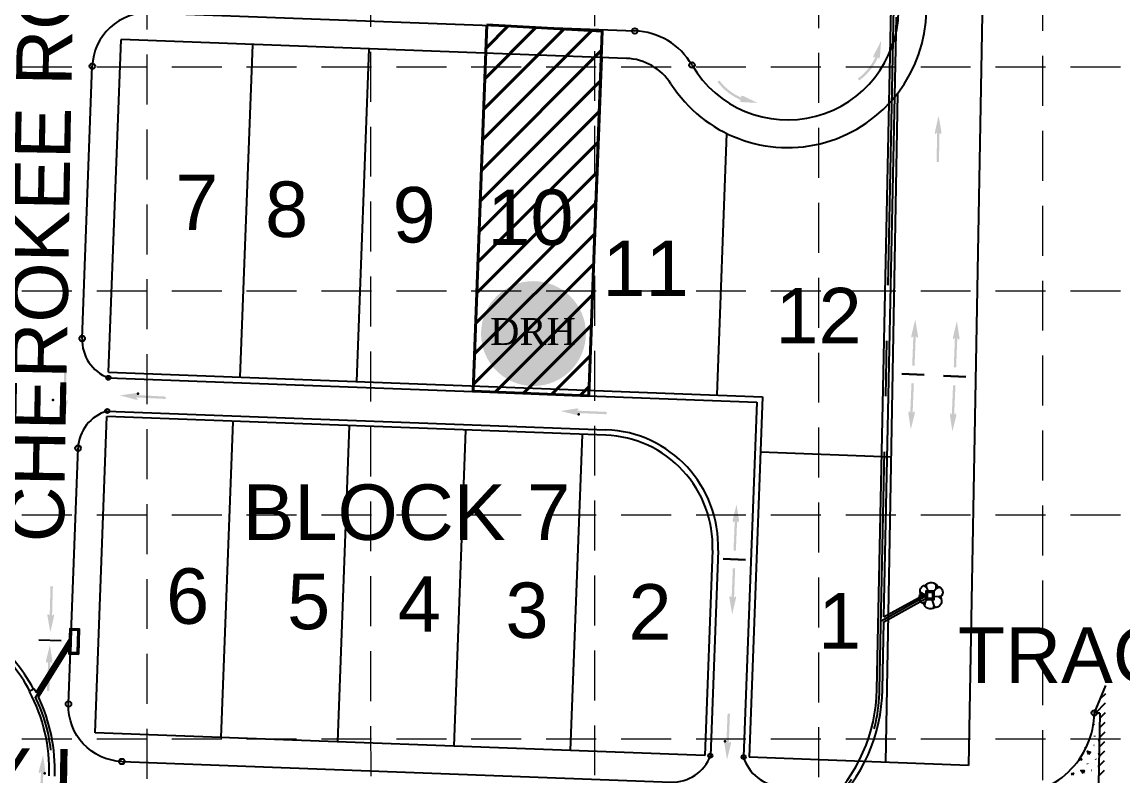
# Model space of a CAD drawing. Header units: feet. Extents: x 10084 to 13321, y 3329 to 8503.
# Drawn here: x 12707.3 to 13104.2, y 7436.2 to 7707.9 of the extents above; entities that cross this region are included whole.
import ezdxf
from ezdxf.enums import TextEntityAlignment as Align

# ---------------------------------------------------------------- set-up
doc = ezdxf.new("R2010")
doc.units = ezdxf.units.FT
doc.header["$LTSCALE"] = 40
doc.header["$MEASUREMENT"] = 0
for name, pattern in [('( Dashdot )', [1.001, 0.5, -0.25, 0.001, -0.25]), ('CENTERX2', [4, 2.5, -0.5, 0.5, -0.5]), ('DASHED', [0.75, 0.5, -0.25]), ('HIDDEN', [0.375, 0.25, -0.125])]:
    doc.linetypes.add(name, pattern=pattern)
for name, color, linetype in [('BASE', 7, 'Continuous'), ('CURB', 4, 'Continuous'), ('flow arrow', 4, 'Continuous'), ('GRID', 254, 'DASHED'), ('INLET', 4, 'Continuous'), ('LEGEND', 7, 'Continuous'), ('Level 18', 7, 'Continuous'), ('LOT', 7, 'Continuous'), ('NAME', 6, 'Continuous'), ('ROW', 3, '( Dashdot )'), ('SODDED LOT', 2, 'Continuous'), ('STORM', 2, 'Continuous'), ('storm CL', 7, 'CENTERX2')]:
    doc.layers.add(name, color=color, linetype=linetype)
doc.styles.add('DRHorton', font='dutcheb.ttf')
doc.styles.get("Standard").update_dxf_attribs({"font": 'ARIAL.TTF'})

# ---------------------------------------------------------------- blocks, each defined once
blk = doc.blocks.new('DRHorton')
h = blk.add_hatch(color=1)
h.paths.add_polyline_path([(78.69822540696084, 25.78470422915278, 1), (40.43404856909645, 25.78470422915278, 1)])
h.paths.add_polyline_path([(42.32948281545312, 17.90510793809595), (76.50029822822269, 17.90510793809595), (76.50029822822269, 34.86907338622756), (42.32948281545312, 34.86907338622756)], flags=24)
at = {"layer": 'BASE', "color": 176, "style": 'DRHorton'}
blk.add_text('DRH', height=9.814143575853077, dxfattribs=at).set_placement((59.39083912051757, 21.64263810623019), align=Align.CENTER)

msp = doc.modelspace()

# ---------------------------------------------------------------- hatches: boundary and pattern name
at = {"layer": 'flow arrow', "linetype": 'Continuous', "lineweight": 30}
h = msp.add_hatch(color=7, dxfattribs=at)
edge = h.paths.add_edge_path()
edge.add_line((13014.3205, 7695.944000000002), (13016.9754, 7701.155900000001))
edge.add_line((13016.9754, 7701.155900000001), (13016.5507, 7695.3305))
edge.add_line((13016.5507, 7695.3305), (13016.55171250968, 7695.330230678001))
edge.add_ellipse((13016.34030227707, 7695.057527058879), major_axis=(-0.1485443974594063, -0.539939405844232), ratio=0.285714285714286, start_angle=-17.182672222222322, end_angle=124.7269333333333, ccw=False)
edge.add_line((13016.15281391278, 7694.554224323661), (13016.1499, 7694.554800000003))
edge.add_line((13016.1499, 7694.554800000003), (13015.8094, 7695.202000000001))
edge.add_line((13015.8094, 7695.202000000001), (13015.81669413047, 7695.193727059838))
edge.add_arc((12997.09868134681, 7703.380356245932), 20.43, 305.9687798300628, 336.3770492745072, ccw=False)
edge.add_line((13009.09812652058, 7686.845598486282), (13008.59301029695, 7687.541628336437))
edge.add_arc((12997.09868134681, 7703.380356245932), 19.57000000000001, 305.9687798300628, 336.0445853856183)
edge.add_line((13014.98295457955, 7695.43443459161), (13014.9817, 7695.434000000002))
edge.add_line((13014.9817, 7695.434000000002), (13014.2538, 7695.0663))
edge.add_line((13014.2538, 7695.0663), (13014.25152239817, 7695.064960346299))
edge.add_ellipse((13014.35672026389, 7695.598333236968), major_axis=(-0.1485443974594063, -0.539939405844232), ratio=0.2857142857142858, start_angle=-125.83152777777792, end_angle=14.496719444444523, ccw=False)
edge.add_line((13014.31860690939, 7695.948824716943), (13014.32057176733, 7695.945474593342))
h = msp.add_hatch(color=7, dxfattribs=at)
edge = h.paths.add_edge_path()
edge.add_line((12967.1873, 7681.288000000003), (12972.4508, 7678.736900000002))
edge.add_line((12972.4508, 7678.736900000002), (12966.6181, 7679.046100000002))
edge.add_line((12966.6181, 7679.046100000002), (12966.61788915595, 7679.045061231858))
edge.add_ellipse((12966.34104899081, 7679.251024998802), major_axis=(-0.5427774683729983, 0.137813714218139), ratio=0.2857142857142859, start_angle=-17.182672222222322, end_angle=124.7269333333333, ccw=False)
edge.add_line((12965.83412913385, 7679.4285011624), (12965.8346, 7679.431400000002))
edge.add_line((12965.8346, 7679.431400000002), (12966.475, 7679.784700000003))
edge.add_line((12966.475, 7679.784700000004), (12966.46684441462, 7679.777229752483))
edge.add_arc((12974.280877701, 7698.653823295795), 20.43, 217.104446653815, 247.5127160982594, ccw=False)
edge.add_line((12957.98719483016, 7686.329019153421), (12958.67307664113, 7686.847831345563))
edge.add_arc((12974.280877701, 7698.653823295795), 19.57000000000001, 217.104446653815, 247.1802522093706)
edge.add_line((12966.69098008969, 7680.61557631196), (12966.6905, 7680.616800000002))
edge.add_line((12966.6905, 7680.616800000002), (12966.3085, 7681.337300000003))
edge.add_line((12966.3085, 7681.337300000003), (12966.30708156162, 7681.339541902285))
edge.add_ellipse((12966.84243468403, 7681.244936057981), major_axis=(-0.5427774683729983, 0.137813714218139), ratio=0.2857142857142856, start_angle=-125.83152777777792, end_angle=14.496719444444523, ccw=False)
edge.add_line((12967.19210191656, 7681.289988607444), (12967.18879139378, 7681.287957734918))
h = msp.add_hatch(color=7, dxfattribs=at)
edge = h.paths.add_edge_path()
edge.add_line((13028.0618, 7594.1735), (13028.5829, 7594.692900000001))
edge.add_line((13028.5829, 7594.692900000001), (13028.1724, 7584.1167))
edge.add_line((13028.1724, 7584.1167), (13029.0317, 7584.082200000001))
edge.add_line((13029.0317, 7584.082200000002), (13029.4423, 7594.658300000001))
edge.add_line((13029.4423, 7594.658300000001), (13030.0277, 7594.086000000001))
edge.add_line((13030.0277, 7594.086), (13030.02924321472, 7594.08447618393))
edge.add_ellipse((13030.09027739326, 7594.624687309786), major_axis=(-0.02170332911121479, -0.5595792754431586), ratio=0.2857142857142855, start_angle=345.5032805555555, end_angle=485.8315277777779)
edge.add_line((13030.23260384005, 7594.947239821321), (13030.2306, 7594.946600000001))
edge.add_line((13030.2306, 7594.946600000001), (13029.2745, 7600.717600000002))
edge.add_line((13029.2745, 7600.717600000002), (13027.916, 7595.032))
edge.add_line((13027.916, 7595.032), (13027.91698922975, 7595.032962294437))
edge.add_ellipse((13028.03602700263, 7594.709092630899), major_axis=(-0.02170332911121479, -0.5595792754431586), ratio=0.2857142857142858, start_angle=235.2730666666667, end_angle=377.1826722222223)
edge.add_line((13028.06252389208, 7594.172656758799), (13028.0618, 7594.1735))
edge.add_line((13028.0618, 7594.1735), (13028.0618, 7594.1735))
edge.add_line((13028.0618, 7594.1735), (13028.0618, 7594.1735))
h = msp.add_hatch(color=7, dxfattribs=at)
edge = h.paths.add_edge_path()
edge.add_line((13043.0463, 7593.493899999999), (13043.5674, 7594.013300000001))
edge.add_line((13043.5674, 7594.013300000001), (13043.1569, 7583.4371))
edge.add_line((13043.1569, 7583.4371), (13044.0162, 7583.4026))
edge.add_line((13044.0162, 7583.402600000001), (13044.4268, 7593.978700000001))
edge.add_line((13044.4268, 7593.978700000001), (13045.0122, 7593.406400000001))
edge.add_line((13045.0122, 7593.4064), (13045.01374321472, 7593.404876183929))
edge.add_ellipse((13045.07477739327, 7593.945087309786), major_axis=(-0.02170332911121479, -0.5595792754431586), ratio=0.2857142857142855, start_angle=345.5032805555555, end_angle=485.8315277777779)
edge.add_line((13045.21710384005, 7594.267639821321), (13045.2151, 7594.267000000001))
edge.add_line((13045.2151, 7594.267000000001), (13044.259, 7600.038000000001))
edge.add_line((13044.259, 7600.038000000001), (13042.9005, 7594.3524))
edge.add_line((13042.9005, 7594.3524), (13042.90148922975, 7594.353362294437))
edge.add_ellipse((13043.02052700263, 7594.029492630899), major_axis=(-0.02170332911121479, -0.5595792754431586), ratio=0.2857142857142858, start_angle=235.2730666666667, end_angle=377.1826722222223)
edge.add_line((13043.04702389208, 7593.493056758799), (13043.0463, 7593.493899999999))
edge.add_line((13043.0463, 7593.493899999999), (13043.0463, 7593.493899999999))
edge.add_line((13043.0463, 7593.493899999999), (13043.0463, 7593.493899999999))
h = msp.add_hatch(color=7, dxfattribs=at)
edge = h.paths.add_edge_path()
edge.add_line((12723.53829352184, 7571.666448675273), (12722.90907848217, 7571.142866093235))
edge.add_line((12722.90907848217, 7571.142866093236), (12723.32775829241, 7581.718775246108))
edge.add_line((12723.32775829241, 7581.718775246107), (12722.46821450594, 7581.74863970924))
edge.add_line((12722.46821450594, 7581.74863970924), (12722.04964282833, 7571.176930354877))
edge.add_line((12722.04964282833, 7571.176930354876), (12721.57141725605, 7571.732257427075))
edge.add_line((12721.57141725605, 7571.732257427075), (12721.56971323017, 7571.733281714976))
edge.add_ellipse((12721.5013025473, 7571.200566489708), major_axis=(0.02217018248873963, 0.5595609761097458), ratio=0.2857142857142859, start_angle=342.8173277777778, end_angle=484.7269333333335)
edge.add_line((12721.3572758267, 7570.887009708219), (12721.35758218277, 7570.888069907247))
edge.add_line((12721.35758218277, 7570.888069907247), (12722.26600597706, 7565.115499999999))
edge.add_line((12722.26600597706, 7565.115499999999), (12723.67170145031, 7570.792488703627))
edge.add_line((12723.67170145031, 7570.792488703627), (12723.67249461083, 7570.791190084184))
edge.add_ellipse((12723.55585612707, 7571.123894766199), major_axis=(0.02217018248873963, 0.5595609761097458), ratio=0.2857142857142856, start_angle=234.1684722222222, end_angle=374.4967194444445)
edge.add_line((12723.53729992294, 7571.667226066184), (12723.53829352184, 7571.666448675273))
edge.add_line((12723.53829352184, 7571.666448675273), (12723.53829352184, 7571.666448675273))
h = msp.add_hatch(color=7, dxfattribs=at)
edge = h.paths.add_edge_path()
edge.add_line((13026.9941, 7567.707000000002), (13027.4718, 7567.147300000001))
edge.add_line((13027.4718, 7567.147300000001), (13027.9145, 7577.722000000002))
edge.add_line((13027.9145, 7577.722000000002), (13028.7737, 7577.687300000001))
edge.add_line((13028.7737, 7577.687300000001), (13028.331, 7567.112700000001))
edge.add_line((13028.331, 7567.112700000001), (13028.9608, 7567.635500000001))
edge.add_line((13028.9608, 7567.635500000001), (13028.96243987399, 7567.637191308397))
edge.add_ellipse((13028.97976559143, 7567.093819381476), major_axis=(0.02343731859557317, 0.5595093315549345), ratio=0.2857142857142856, start_angle=-125.83152777777792, end_angle=14.496719444444523, ccw=False)
edge.add_line((13029.09565032583, 7566.760851412318), (13029.0935, 7566.761500000001))
edge.add_line((13029.0935, 7566.761500000001), (13027.6757, 7561.086000000001))
edge.add_line((13027.6757, 7561.086000000001), (13026.7799, 7566.8629))
edge.add_line((13026.7799, 7566.8629), (13026.78065447874, 7566.861913737443))
edge.add_ellipse((13026.92539091634, 7567.175143547593), major_axis=(0.02343731859557317, 0.5595093315549345), ratio=0.2857142857142858, start_angle=-17.182672222222322, end_angle=124.7269333333333, ccw=False)
edge.add_line((13026.9950078211, 7567.707702480103), (13026.9941, 7567.707000000002))
edge.add_line((13026.9941, 7567.707000000002), (13026.9941, 7567.707000000002))
edge.add_line((13026.9941, 7567.707000000002), (13026.9941, 7567.707000000002))
h = msp.add_hatch(color=7, dxfattribs=at)
edge = h.paths.add_edge_path()
edge.add_line((13041.9786, 7567.027400000002), (13042.4563, 7566.467700000001))
edge.add_line((13042.4563, 7566.467700000001), (13042.899, 7577.042400000002))
edge.add_line((13042.899, 7577.042400000001), (13043.7582, 7577.007700000001))
edge.add_line((13043.7582, 7577.007700000001), (13043.3155, 7566.433100000001))
edge.add_line((13043.3155, 7566.4331), (13043.9453, 7566.955900000001))
edge.add_line((13043.9453, 7566.955900000001), (13043.94693987399, 7566.957591308396))
edge.add_ellipse((13043.96426559143, 7566.414219381476), major_axis=(0.02343731859557317, 0.5595093315549345), ratio=0.2857142857142856, start_angle=-125.83152777777792, end_angle=14.496719444444523, ccw=False)
edge.add_line((13044.08015032583, 7566.081251412317), (13044.078, 7566.081900000001))
edge.add_line((13044.078, 7566.081900000001), (13042.6602, 7560.406400000001))
edge.add_line((13042.6602, 7560.406400000001), (13041.7644, 7566.1833))
edge.add_line((13041.7644, 7566.1833), (13041.76515447874, 7566.182313737442))
edge.add_ellipse((13041.90989091634, 7566.495543547592), major_axis=(0.02343731859557317, 0.5595093315549345), ratio=0.2857142857142858, start_angle=-17.182672222222322, end_angle=124.7269333333333, ccw=False)
edge.add_line((13041.9795078211, 7567.028102480102), (13041.9786, 7567.027400000002))
edge.add_line((13041.9786, 7567.027400000002), (13041.9786, 7567.027400000002))
edge.add_line((13041.9786, 7567.027400000002), (13041.9786, 7567.027400000002))
h = msp.add_hatch(color=7, dxfattribs=at)
edge = h.paths.add_edge_path()
edge.add_line((12748.99786858398, 7571.997853472635), (12748.48323017255, 7572.634408855403))
edge.add_line((12748.48323017255, 7572.634408855403), (12759.05203840489, 7572.065028092769))
edge.add_line((12759.05203840489, 7572.065028092769), (12759.09430258557, 7572.923966035152))
edge.add_line((12759.09430258557, 7572.923966035152), (12748.52938780904, 7573.493241908113))
edge.add_line((12748.52938780904, 7573.493241908112), (12749.09168744651, 7573.963438736662))
edge.add_line((12749.09168744651, 7573.963438736662), (12749.09274570814, 7573.965203738666))
edge.add_ellipse((12748.56105818165, 7574.041189948834), major_axis=(0.5591887266439715, -0.03013250610182543), ratio=0.2857142857142856, start_angle=342.8173277777778, end_angle=484.7269333333335)
edge.add_line((12748.24958318526, 7574.189665121618), (12748.25055334223, 7574.189119038067))
edge.add_line((12748.25055334223, 7574.189119038067), (12742.4657, 7573.3631))
edge.add_line((12742.4657, 7573.3631), (12748.12213204591, 7571.876759435962))
edge.add_line((12748.12213204591, 7571.876759435962), (12748.12081924836, 7571.876044751453))
edge.add_ellipse((12748.45515041086, 7571.987935831984), major_axis=(0.5591887266439715, -0.03013250610182543), ratio=0.2857142857142855, start_angle=234.1684722222222, end_angle=374.4967194444445)
edge.add_line((12748.99869078885, 7571.998756593387), (12748.99786858398, 7571.997853472635))
edge.add_line((12748.99786858398, 7571.997853472635), (12748.99786858398, 7571.997853472635))
h = msp.add_hatch(color=7, dxfattribs=at)
edge = h.paths.add_edge_path()
edge.add_line((12908.016, 7568.446200000001), (12907.4428, 7567.861800000001))
edge.add_line((12907.4428, 7567.861800000001), (12918.0178, 7567.418800000002))
edge.add_line((12918.0178, 7567.418800000002), (12917.9776, 7566.559800000003))
edge.add_line((12917.9776, 7566.559800000003), (12907.4068, 7567.002400000002))
edge.add_line((12907.4068, 7567.002400000001), (12907.9216, 7566.480800000001))
edge.add_line((12907.9216, 7566.480800000001), (12907.92234083859, 7566.478911058284))
edge.add_ellipse((12907.3858257953, 7566.454068788787), major_axis=(0.5595096757853675, -0.02342909948235111), ratio=0.2857142857142856, start_angle=-124.7269333333333, end_angle=17.18267222222221, ccw=False)
edge.add_line((12907.06159053179, 7566.336030472007), (12907.0626, 7566.336400000002))
edge.add_line((12907.0626, 7566.336400000002), (12901.3832, 7567.711200000002))
edge.add_line((12901.3832, 7567.711200000002), (12907.1558, 7568.650400000001))
edge.add_line((12907.1558, 7568.650400000002), (12907.15445420416, 7568.651369693199))
edge.add_ellipse((12907.47656621344, 7568.508049095833), major_axis=(0.5595096757853675, -0.02342909948235111), ratio=0.2857142857142856, start_angle=-14.496719444444523, end_angle=125.83152777777781, ccw=False)
edge.add_line((12908.01658652621, 7568.445349069898), (12908.016, 7568.446200000001))
edge.add_line((12908.016, 7568.446200000001), (12908.016, 7568.446200000001))
h = msp.add_hatch(color=7, dxfattribs=at)
edge = h.paths.add_edge_path()
edge.add_line((12965.53387953291, 7527.462053647401), (12965.05606643301, 7528.02145071621))
edge.add_line((12965.05606643301, 7528.02145071621), (12964.61754270018, 7517.446776330305))
edge.add_line((12964.61754270019, 7517.446776330305), (12963.75808394158, 7517.481012537711))
edge.add_line((12963.75808394158, 7517.481012537711), (12964.19677217929, 7528.055838377021))
edge.add_line((12964.19677217929, 7528.055838377021), (12963.56714429374, 7527.532818737694))
edge.add_line((12963.56714429374, 7527.532818737694), (12963.56569833044, 7527.531104352368))
edge.add_ellipse((12963.54816416455, 7528.074469547058), major_axis=(-0.02322267301203207, -0.5595182345088635), ratio=0.2857142857142856, start_angle=-125.83152777777792, end_angle=14.496719444444523, ccw=False)
edge.add_line((12963.43215171351, 7528.407393007426), (12963.43411206932, 7528.406846194866))
edge.add_line((12963.43411206932, 7528.406846194866), (12964.84970754689, 7534.082766467576))
edge.add_line((12964.84970754689, 7534.082766467576), (12965.74778958665, 7528.306146421603))
edge.add_line((12965.74778958665, 7528.306146421603), (12965.7471859661, 7528.307218798099))
edge.add_ellipse((12965.60256971418, 7527.993933512776), major_axis=(-0.02322267301203207, -0.5595182345088635), ratio=0.2857142857142857, start_angle=-17.182672222222322, end_angle=124.7269333333333, ccw=False)
edge.add_line((12965.53315712343, 7527.461347957408), (12965.53387953291, 7527.462053647401))
edge.add_line((12965.53387953291, 7527.462053647401), (12965.53387953291, 7527.462053647401))
edge.add_line((12965.53387953291, 7527.462053647401), (12965.53387953291, 7527.462053647401))
h = msp.add_hatch(color=7, dxfattribs=at)
edge = h.paths.add_edge_path()
edge.add_line((12964.47641965178, 7500.995088238216), (12963.9553679743, 7500.4755593089))
edge.add_line((12963.9553679743, 7500.4755593089), (12964.36199297118, 7511.051867853135))
edge.add_line((12964.36199297118, 7511.051867853136), (12963.50263030521, 7511.086131740924))
edge.add_line((12963.50263030521, 7511.086131740924), (12963.09616981322, 7500.509974650093))
edge.add_line((12963.09616981322, 7500.509974650093), (12962.51050149177, 7501.081802696486))
edge.add_line((12962.51050149177, 7501.081802696486), (12962.50904112508, 7501.08341438805))
edge.add_ellipse((12962.44821419476, 7500.543179933094), major_axis=(0.02148865696875433, 0.5595875131839688), ratio=0.2857142857142856, start_angle=345.5032805555555, end_angle=485.8315277777779)
edge.add_line((12962.30601150969, 7500.220572872387), (12962.30790454696, 7500.221196185608))
edge.add_line((12962.30790454696, 7500.221196185607), (12963.26620654731, 7494.450475777853))
edge.add_line((12963.26620654731, 7494.450475777853), (12964.62265974098, 7500.136624914104))
edge.add_line((12964.62265974098, 7500.136624914104), (12964.62165864066, 7500.13573875003))
edge.add_ellipse((12964.50249664198, 7500.459562696627), major_axis=(0.02148865696875433, 0.5595875131839688), ratio=0.2857142857142861, start_angle=235.2730666666667, end_angle=377.1826722222223)
edge.add_line((12964.47579396638, 7500.995988319298), (12964.47641965178, 7500.995088238216))
edge.add_line((12964.47641965178, 7500.995088238216), (12964.47641965178, 7500.995088238216))
edge.add_line((12964.47641965178, 7500.995088238216), (12964.47641965178, 7500.995088238216))
at = {"layer": 'flow arrow'}
h = msp.add_hatch(color=7, dxfattribs=at)
edge = h.paths.add_edge_path()
edge.add_line((12718.6093, 7494.498900000001), (12718.0938, 7493.9737))
edge.add_line((12718.0938, 7493.9737), (12718.3857, 7504.553800000001))
edge.add_line((12718.3857, 7504.553800000001), (12717.5259, 7504.5789))
edge.add_line((12717.5259, 7504.5789), (12717.2344, 7493.9988))
edge.add_line((12717.2344, 7493.9988), (12716.6424, 7494.564200000001))
edge.add_line((12716.6424, 7494.564200000001), (12716.64083936427, 7494.565712011848))
edge.add_ellipse((12716.58588448811, 7494.024848634425), major_axis=(0.01540869174078613, 0.5597879707700408), ratio=0.2857142857142853, start_angle=345.5032805555555, end_angle=485.8315277777779)
edge.add_line((12716.4471946042, 7493.700715858771), (12716.4494, 7493.7014))
edge.add_line((12716.4494, 7493.7014), (12717.4702, 7487.9413))
edge.add_line((12717.4702, 7487.9413), (12718.7646, 7493.6421))
edge.add_line((12718.7646, 7493.6421), (12718.76362683983, 7493.641041207774))
edge.add_ellipse((12718.64095422028, 7493.96355163977), major_axis=(0.01540869174078613, 0.5597879707700408), ratio=0.2857142857142855, start_angle=235.2730666666667, end_angle=377.1826722222223)
edge.add_line((12718.60842602227, 7494.499655590847), (12718.6093, 7494.498900000001))
edge.add_line((12718.6093, 7494.498900000001), (12718.6093, 7494.498900000001))
edge.add_line((12718.6093, 7494.498900000001), (12718.6093, 7494.498900000001))
h = msp.add_hatch(color=7, dxfattribs=at)
edge = h.paths.add_edge_path()
edge.add_line((12718.0084, 7476.804300000001), (12717.5298, 7477.3633))
edge.add_line((12717.5298, 7477.3633), (12717.1033, 7466.787700000001))
edge.add_line((12717.1033, 7466.787700000001), (12716.2437, 7466.821))
edge.add_line((12716.2437, 7466.821), (12716.6706, 7477.396500000001))
edge.add_line((12716.6706, 7477.396500000001), (12716.0416, 7476.872600000001))
edge.add_line((12716.0416, 7476.872600000001), (12716.03997829653, 7476.871153835215))
edge.add_ellipse((12716.0218403259, 7477.414499255249), major_axis=(-0.02260089648530906, -0.5595437422383176), ratio=0.2857142857142853, start_angle=-125.83152777777792, end_angle=14.496719444444523, ccw=False)
edge.add_line((12715.90545797585, 7477.747293619303), (12715.9076, 7477.7465))
edge.add_line((12715.9076, 7477.7465), (12717.3168, 7483.4241))
edge.add_line((12717.3168, 7483.4241), (12718.2215, 7477.6486))
edge.add_line((12718.2215, 7477.6486), (12718.2206023106, 7477.649692003743))
edge.add_ellipse((12718.07633427381, 7477.336246180845), major_axis=(-0.02260089648530906, -0.5595437422383176), ratio=0.2857142857142855, start_angle=-17.182672222222322, end_angle=124.7269333333333, ccw=False)
edge.add_line((12718.0075135553, 7476.803583774878), (12718.0084, 7476.804300000001))
edge.add_line((12718.0084, 7476.804300000001), (12718.0084, 7476.804300000001))
edge.add_line((12718.0084, 7476.804300000001), (12718.0084, 7476.804300000001))
at = {"layer": 'flow arrow', "linetype": 'Continuous', "lineweight": 30}
h = msp.add_hatch(color=7, dxfattribs=at)
edge = h.paths.add_edge_path()
edge.add_line((12962.68238754478, 7448.595048675273), (12962.05317250511, 7448.071466093234))
edge.add_line((12962.05317250511, 7448.071466093235), (12962.47185231535, 7458.647375246107))
edge.add_line((12962.47185231535, 7458.647375246106), (12961.61230852887, 7458.677239709239))
edge.add_line((12961.61230852887, 7458.677239709239), (12961.19373685127, 7448.105530354876))
edge.add_line((12961.19373685127, 7448.105530354876), (12960.71551127899, 7448.660857427074))
edge.add_line((12960.71551127899, 7448.660857427074), (12960.71380725311, 7448.661881714976))
edge.add_ellipse((12960.64539657023, 7448.129166489707), major_axis=(0.02217018248873963, 0.5595609761097458), ratio=0.2857142857142859, start_angle=342.8173277777778, end_angle=484.7269333333335)
edge.add_line((12960.50136984964, 7447.815609708218), (12960.50167620571, 7447.816669907246))
edge.add_line((12960.50167620571, 7447.816669907246), (12961.4101, 7442.044099999998))
edge.add_line((12961.4101, 7442.044099999998), (12962.81579547325, 7447.721088703626))
edge.add_line((12962.81579547325, 7447.721088703626), (12962.81658863377, 7447.719790084183))
edge.add_ellipse((12962.69995015001, 7448.052494766198), major_axis=(0.02217018248873963, 0.5595609761097458), ratio=0.2857142857142856, start_angle=234.1684722222222, end_angle=374.4967194444445)
edge.add_line((12962.68139394588, 7448.595826066184), (12962.68238754478, 7448.595048675273))
edge.add_line((12962.68238754478, 7448.595048675273), (12962.68238754478, 7448.595048675273))
h = msp.add_hatch(color=7, dxfattribs=at)
edge = h.paths.add_edge_path()
edge.add_line((12713.47507023965, 7437.201842367899), (12714.11087654444, 7437.717599098656))
edge.add_line((12714.11087654444, 7437.717599098657), (12713.56024435704, 7427.147909907856))
edge.add_line((12713.56024435704, 7427.147909907856), (12714.41908170488, 7427.1070414141))
edge.add_line((12714.41908170488, 7427.1070414141), (12714.96969531793, 7437.672971661531))
edge.add_line((12714.96969531793, 7437.672971661531), (12715.44106212434, 7437.111503938618))
edge.add_line((12715.44106212434, 7437.111503938618), (12715.44311548994, 7437.110447527369))
edge.add_ellipse((12715.51816397303, 7437.642268230809), major_axis=(-0.02914635262347597, -0.5592409999241985), ratio=0.2857142857142856, start_angle=342.8173277777778, end_angle=484.7269333333335)
edge.add_line((12715.66608964269, 7437.954004575848), (12715.66510377591, 7437.9529794062))
edge.add_line((12715.66510377591, 7437.952979406201), (12714.829, 7443.7364))
edge.add_line((12714.829, 7443.7364), (12713.35256295137, 7438.077353178193))
edge.add_line((12713.35256295137, 7438.077353178193), (12713.35224577049, 7438.078688185971))
edge.add_ellipse((12713.46472625771, 7437.744554855588), major_axis=(-0.02914635262347597, -0.5592409999241985), ratio=0.2857142857142854, start_angle=234.1684722222222, end_angle=374.4967194444445)
edge.add_line((12713.47650551407, 7437.201034399579), (12713.47507023965, 7437.2018423679))
edge.add_line((12713.47507023965, 7437.201842367899), (12713.47507023965, 7437.201842367899))
at = {"layer": 'Level 18', "linetype": 'Continuous', "lineweight": 30, "extrusion": (0, 0, -1)}
h = msp.add_hatch(color=7, dxfattribs=at)
edge = h.paths.add_edge_path()
edge.add_line((-13038.51770000001, 7667.5269), (-13038.0278, 7668.076400000001))
edge.add_line((-13038.0278, 7668.076400000001), (-13037.8146, 7657.4943))
edge.add_line((-13037.8146, 7657.4943), (-13036.9548, 7657.5103))
edge.add_line((-13036.9548, 7657.5103), (-13037.1681, 7668.092300000001))
edge.add_line((-13037.1681, 7668.092300000001), (-13036.5498, 7667.555500000001))
edge.add_line((-13036.5498, 7667.555500000001), (-13036.54825308528, 7667.553824298667))
edge.add_ellipse((-13036.51914929799, 7668.096692791964), major_axis=(0.01129975127881164, -0.5598859844834816), ratio=0.2857142857142853, start_angle=345.5032805555555, end_angle=485.8315277777779)
edge.add_line((-13036.39607193645, 7668.427069702821), (-13036.3981, 7668.426800000002))
edge.add_line((-13036.3981, 7668.426800000002), (-13037.6925, 7674.131400000001))
edge.add_line((-13037.6925, 7674.131400000001), (-13038.7137, 7668.3756))
edge.add_line((-13038.7137, 7668.3756), (-13038.7127148759, 7668.376228246665))
edge.add_ellipse((-13038.57480435056, 7668.059933704612), major_axis=(0.01129975127881164, -0.5598859844834816), ratio=0.2857142857142854, start_angle=235.2730666666667, end_angle=377.1826722222223)
edge.add_line((-13038.51675149459, 7667.525990453002), (-13038.51770000001, 7667.5269))
edge.add_line((-13038.51770000001, 7667.5269), (-13038.51770000001, 7667.5269))
edge.add_line((-13038.51770000001, 7667.5269), (-13038.51770000001, 7667.5269))
at = {"layer": 'SODDED LOT', "linetype": 'Continuous', "lineweight": 40}
h = msp.add_hatch(dxfattribs=at)
h.set_pattern_fill('ANSI31', color=256, scale=60, style=0)
h.set_pattern_definition([(45, (0, 0), (-5.303300858899106, 5.303300858899107), [])])
h.paths.add_polyline_path([(12874.85027341041, 7706.925493875003), (12869.87041468291, 7574.891379405001), (12911.60639486851, 7573.232065210589), (12916.34912210234, 7704.555038142705)])

# ---------------------------------------------------------------- linework, layer by layer
at = {"layer": 'CURB', "color": 7}
for p, q in [((12753.3332962859, 7711.235518805505), (12928.17190425428, 7704.705617941831)), ((12728.9352, 7593.8482), (12732.6008, 7691.995900000001)), ((12738.4138, 7579.7005), (12972.1839, 7570.969700000001)), ((12972.1839, 7570.969700000001), (12967.4068, 7443.0589)), ((12737.9659, 7567.708900000001), (12917.77376996674, 7560.993450111392)), ((12724.0167, 7462.156), (12727.4592, 7554.328600000001)), ((12958.17698983428, 7517.455225052645), (12955.41522657552, 7443.50675101169)), ((13093.8454, 7458.933), (13098.024, 7468.8598)), ((13095.965, 7463.9683), (13097.9723, 7465.975600000001)), ((13094.3154, 7458.9246), (13097.9103, 7462.5195)), ((13095.8451, 7458.8972), (13093.8454, 7458.933)), ((13095.84508981903, 7458.897200183112), (13094.23131518906, 7368.894699728385)), ((13095.8116, 7457.0266), (13097.8484, 7459.0634)), ((13093.65333934141, 7454.714752821437), (13093.81031704764, 7454.683357280191)), ((13095.7496, 7453.5706), (13097.7864, 7455.607400000001)), ((13094.03475273904, 7450.431807049776), (13093.95626388745, 7450.636160908841)), ((13095.6876, 7450.114500000001), (13097.7244, 7452.1513)), ((13090.67528842128, 7446.350528128911), (13090.60264505753, 7446.540083959471)), ((13093.64230847499, 7447.308233552049), (13093.79928618122, 7447.276838010804)), ((13095.6257, 7446.6584), (13097.6624, 7448.6952)), ((13094.50568585467, 7442.20617528306), (13094.42719700308, 7442.410529145177)), ((13095.5637, 7443.2023), (13097.6005, 7445.239100000001)), ((12743.25633122349, 7441.423520160528), (12941.26755604724, 7434.028158949553)), ((13091.47615756096, 7440.463864174321), (13091.39738586688, 7440.667935190894)), ((13092.82800430616, 7438.30025884579), (13092.98498201239, 7438.268863304544)), ((13095.05920904263, 7439.732432920317), (13095.21618674886, 7439.701037379072)), ((13095.4397, 7436.2902), (13097.4765, 7438.327)), ((13095.5017, 7439.7462), (13097.5385, 7441.783))]:
    msp.add_line(p, q, dxfattribs=at)
at = {"layer": 'CURB', "color": 7, "flags": 128}
for points in [[(13095.35180983001, 7458.666914044619), (13095.2778470748, 7458.907355491805)], [(13095.55291692862, 7458.902431003754), (13095.36750759911, 7458.682611813715)], [(13095.66143254799, 7448.654373744926), (13095.49450397656, 7449.129033515427), (13095.67039389325, 7449.154160646382)], [(13088.91049131749, 7441.760132325206), (13088.70627887814, 7442.340808413953), (13089.25570084841, 7442.419297268593), (13088.91049131749, 7441.760132325206)], [(13091.79166860866, 7443.985680208747), (13091.41506353649, 7445.209964891507), (13092.48251193274, 7444.801822855312), (13091.80736637776, 7444.001377980896)], [(13095.57410814234, 7443.784167848751), (13095.40243867611, 7444.272765562915), (13095.58333221534, 7444.298607498399)], [(13089.78970788904, 7437.165493884091), (13089.01698159734, 7438.187121759698), (13090.15966615803, 7438.168736985382), (13089.79904169744, 7437.185575716423)], [(13085.9542192877, 7436.559503372296), (13085.75000684835, 7437.140179461043), (13086.29942881558, 7437.218668312632), (13085.9542192877, 7436.559503372296)]]:
    msp.add_lwpolyline(points, dxfattribs=at)
at = {"layer": 'CURB', "color": 7}
for centre, radius in [((12928.17190159937, 7704.705555815432), 1), ((12732.6008, 7691.995900000001), 1), ((12948.79283509085, 7692.38889867563), 1), ((12728.9352, 7593.8482), 1), ((12738.4138, 7579.7005), 0.75), ((12737.9659, 7567.708900000001), 0.75), ((12727.45919800726, 7554.32857067531), 1), ((12724.0167, 7462.156), 1), ((13093.84541024812, 7458.932999816889), 1), ((12743.25633122349, 7441.423520160528), 1), ((12955.41522657537, 7443.506751007718), 0.75), ((12967.40679999981, 7443.058899995031), 0.75)]:
    msp.add_circle(centre, radius, dxfattribs=at)
for centre, radius, start, end in [((12983.27921328673, 7712.654379645278), 40, 210.4400815039182, 358.8281949720756), ((12752.58685344256, 7691.249453083095), 20, 87.86110277777777, 177.8611138888889), ((12927.23884837776, 7679.722973649338), 25, 30.44008055555556, 87.86110277777779), ((12743.4251, 7593.307000000001), 14.5, 177.861102570591, 249.7811385620866), ((12741.9483, 7553.766500000001), 14.5, 105.9410422465184, 177.7784587577949), ((12916.20625019829, 7519.022711712562), 42, 357.8611611390864, 87.8611159444801), ((13063.8502317239, 7459.47083368705), 30, 267.8611055555556, 358.9727777777778), ((12941.80872752465, 7448.518056584369), 14.5, 267.8611003738517, 339.7811291339864), ((12981.34920147404, 7447.041291378521), 14.5, 195.941019394428, 267.8611003755472)]:
    msp.add_arc(centre, radius, start, end, dxfattribs=at)
at = {"layer": 'CURB', "color": 7, "extrusion": (0, 0, -1)}
msp.add_arc((-12744.00277463791, 7461.40958586333), 20, 272.1389, 2.13889722222221, dxfattribs=at)
at = {"layer": 'flow arrow', "color": 7, "linetype": 'Continuous', "lineweight": 30}
for p, q in [((13032.4671, 7580.721), (13024.475, 7581.083400000001)), ((13047.4516, 7580.0414), (13039.4595, 7580.403800000001)), ((12960.0660123524, 7514.446046094571), (12968.05814433777, 7514.0867607196))]:
    msp.add_line(p, q, dxfattribs=at)
at = {"layer": 'flow arrow', "color": 7}
msp.add_line((12721.364, 7484.9042), (12713.368, 7485.1646), dxfattribs=at)
at = {"layer": 'flow arrow', "color": 7, "linetype": 'Continuous', "lineweight": 30}
for p in [(12749.0916874465, 7573.96343873666), (12718.45131127902, 7571.732257427091), (12960.71551127902, 7448.66085742709), (12715.44106212432, 7437.1115039386)]:
    msp.add_point(p, dxfattribs=at)
at = {"layer": 'flow arrow', "color": 7, "linetype": 'Continuous', "lineweight": 30, "extrusion": (0, 0, -1)}
msp.add_point((12907.92159999999, 7566.480799999999), dxfattribs=at)
at = {"layer": 'GRID', "color": 252, "linetype": 'HIDDEN', "lineweight": 0, "ltscale": 1.8}
for p, q in [((12752.48488635932, 3736.190649479406), (12752.3064619557, 8419.972418493564)), ((12833.26712628565, 3737.178583056817), (12833.01625639823, 8419.972418493564)), ((12914.1277790513, 3737.449963833547), (12913.72605084076, 8419.972418493564)), ((12994.67846713933, 3736.748015852864), (12994.43584528329, 8419.972418493564)), ((13075.56478486684, 3735.690846873498), (13075.14563972582, 8419.972418493564)), ((10169.23657344577, 7691.774670609604), (13236.20876226296, 7691.774670609604)), ((10169.23657344577, 7611.064876166856), (13236.20876226296, 7611.064876166856)), ((10169.23657344577, 7530.355081724329), (13236.20876226296, 7530.355081724329)), ((10169.23657344577, 7449.645287281799), (13236.20876226296, 7449.645287281799))]:
    msp.add_line(p, q, dxfattribs=at)
at = {"layer": 'INLET', "color": 5}
for p, q in [((13032.27159762261, 7501.779256950589), (13030.78808948332, 7501.037093057039)), ((13032.27159762261, 7501.779256950589), (13031.05109190954, 7502.460157884457)), ((13033.10450001221, 7501.610011999878), (13032.27159762261, 7501.779256950589)), ((13033.41804727317, 7503.998614111759), (13032.46670540483, 7504.913469780572)), ((13033.41804727012, 7503.998614111759), (13033.18529270608, 7505.280337528611)), ((13034.00409047212, 7502.826007028413), (13033.41804727622, 7503.998614108707)), ((13036.0028226722, 7502.826007028413), (13036.7654528367, 7503.798736140019)), ((13036.7654528367, 7503.798736140019), (13036.86952191839, 7505.148752772608)), ((13036.7654528367, 7503.798736140019), (13037.98260278939, 7504.325951194799)), ((13032.83716709189, 7498.903678014466), (13031.87471761223, 7498.512111136204)), ((13032.83716709189, 7498.903678014466), (13032.59795912351, 7497.636393810846)), ((13033.59557362285, 7499.826007028413), (13032.83716709189, 7498.903678014466)), ((13035.23724918363, 7499.826007028413), (13035.9165661977, 7497.671708853419)), ((13035.9165661977, 7497.671708853419), (13035.69839802545, 7496.621721030306)), ((13035.9165661977, 7497.671708853419), (13036.74359149144, 7496.910805728325)), ((13036.10450001221, 7501.064349974059), (13037.55208919645, 7500.840193963439)), ((13037.55208919645, 7500.840193963439), (13038.76170066225, 7501.143778722495)), ((13037.55208919645, 7500.840193963439), (13038.71409572131, 7499.916981313517))]:
    msp.add_line(p, q, dxfattribs=at)
at = {"layer": 'INLET', "color": 5, "flags": 128}
for points in [[(13033.10450001221, 7499.826007028413), (13036.10450001221, 7499.826007028413), (13036.10450001221, 7502.826007028413), (13033.10450001221, 7502.826007028413)], [(13033.60450001221, 7500.326007028413), (13035.60450001221, 7500.326007028413), (13035.60450001221, 7502.326007028413), (13033.60450001221, 7502.326007028413)], [(12727.6909, 7480.1458), (12728.0263, 7489.139300000001), (12724.5288, 7489.27), (12724.1932, 7480.2763)], [(12727.2098, 7480.6639), (12727.5078, 7488.6587), (12725.0097, 7488.7519), (12724.7117, 7480.757100000001)]]:
    msp.add_lwpolyline(points, close=True, dxfattribs=at)
at = {"layer": 'INLET', "color": 5, "extrusion": (0, 0, -1)}
for centre, radius, start, end in [((-13034.95585039128, 7503.211029595707), 2.723400416314087, 41.3707277117325, 151.036815747069), ((-13033.18285344255, 7500.571375143491), 2.439628579364848, 290.4810291647236, 35.74204782504647), ((-13033.14368494202, 7502.887762496569), 2.135835037529565, 335.3349897158809, 83.77467684771706), ((-13037.01978477432, 7502.403762158054), 2.149843999740711, 98.52926375420249, 231.7114632074511), ((-13034.72693869872, 7498.8975195696), 2.474468066097977, 234.4675909856148, 345.6912014127652), ((-13036.34118248152, 7499.323485141926), 2.446007960741904, 145.288561321233, 274.1303002548758)]:
    msp.add_arc(centre, radius, start, end, dxfattribs=at)
at = {"layer": 'LOT', "color": 7}
for p, q in [((12785.95532903226, 7579.926425785089), (12790.43396705527, 7699.842820831936)), ((12827.92606729942, 7578.358902475052), (12832.40470532243, 7698.275297524949)), ((12869.89680556658, 7576.791379168065), (12874.37544358959, 7696.707774217964)), ((12911.86754383374, 7575.22385586108), (12916.34618185675, 7695.140250907926)), ((13022.83427754143, 7682.070120755639), (13018.5145030549, 7441.150169606617)), ((12957.83549082003, 7573.506925437178), (12961.35408209784, 7667.717884206672)), ((12779.10486458938, 7450.091641782892), (12783.35957071139, 7564.012217078159)), ((12821.07560285653, 7448.524118472854), (12825.33030897855, 7562.444693771172)), ((12863.04634112369, 7446.956595165869), (12867.30104724571, 7560.877170461135)), ((12905.01707939085, 7445.389071858884), (12909.27178551286, 7559.309647154149)), ((13020.4868937376, 7551.153196053957), (12973.51077836848, 7552.907660200813))]:
    msp.add_line(p, q, dxfattribs=at)
at = {"layer": 'ROW', "color": 7, "linetype": 'Continuous'}
for p, q in [((13057.4644, 7940.027800000002), (13048.4992, 7440.0303)), ((12738.4884, 7581.6992), (12742.9671, 7701.6156)), ((12925.1272, 7694.8123), (12742.9671, 7701.6156)), ((12738.4884, 7581.6992), (12974.2572, 7572.8936)), ((12974.2572, 7572.8936), (12969.4054, 7442.9843)), ((12733.6366, 7451.7898), (12737.8913, 7565.710399999999)), ((12917.6991, 7558.994900000001), (12737.8913, 7565.710399999999)), ((12956.1784, 7517.5299), (12953.4165, 7443.5814)), ((12953.4165, 7443.5814), (12733.6366, 7451.7898)), ((13048.4992, 7440.0303), (12969.4054, 7442.9843))]:
    msp.add_line(p, q, dxfattribs=at)
for centre, radius, start, end in [((12983.27921328673, 7712.654379645278), 50, 212.7110166666667, 359.1736866267892), ((12924.38073030395, 7674.826232686743), 20, 32.71101666666667, 87.86111111111113), ((12916.20622151913, 7519.022772062688), 40, 357.8611111111111, 87.86111111111114)]:
    msp.add_arc(centre, radius, start, end, dxfattribs=at)
at = {"layer": 'SODDED LOT', "linetype": 'Continuous', "lineweight": 40}
msp.add_lwpolyline([(12874.85027341041, 7706.925493875003), (12869.87041468291, 7574.891379405001), (12911.60639486851, 7573.232065210589), (12916.34912210234, 7704.555038142705)], close=True, dxfattribs=at)
at = {"layer": 'STORM', "color": 5}
for p, q in [((13017.98675648366, 7493.535775905638), (13022.46729795526, 7709.659500042727)), ((13017.98675648366, 7493.535775905638), (13033.1045, 7501.906500000001)), ((13017.9508004944, 7491.801400271615), (13033.1045, 7500.191800000001)), ((12712.3772, 7466.294000000001), (12724.3846, 7485.4066)), ((12713.1572, 7464.7158), (12724.2728, 7482.408799999999)), ((12711.65434094363, 7467.661945332194), (12709.89804216437, 7466.705172322764))]:
    msp.add_line(p, q, dxfattribs=at)
at = {"layer": 'STORM', "color": 5, "flags": 128}
for points in [[(12718.55640390028, 7409.732861818939, -0.1350999430239619), (12750.06820135451, 7417.152460929096), (12750.0682, 7417.1525), (12954.2525, 7409.5266), (12954.25253691097, 7409.526568487526, 0.4199078618499545), (13015.44506901456, 7467.427731119723), (13015.4451, 7467.4305), (13020.53581258278, 7712.986482088686)], [(12718.46899701223, 7407.392504692957, -0.1402743893678697), (12749.99355670919, 7415.153854370285), (12749.9936, 7415.1539), (12954.1779, 7407.528), (12954.17789236255, 7407.527961925094, 0.4199078618499545), (13017.44474759057, 7467.391875832393), (13017.4447, 7467.3891), (13017.9508004944, 7491.801400271615)]]:
    msp.add_lwpolyline(points, format="xyb", dxfattribs=at)
at = {"layer": 'STORM', "color": 5}
for radius, start, end in [(60.75, 28.58002135888832, 52.10314046898956), (59.25, 28.58002000012409, 51.05154909323921), (59, 357.8040138888861, 28.58001944448533), (61, 27.12678333333584, 28.58002222222147), (61, 357.8040138888861, 25.47311666666131)]:
    msp.add_arc((12658.08720090268, 7438.480418509616), radius, start, end, dxfattribs=at)
at = {"layer": 'storm CL', "color": 5}
for p, q in [((13016.9569, 7492.1084), (13033.6045, 7501.326000000001)), ((12712.1449, 7464.514300000001), (12724.8607, 7484.754500000001))]:
    msp.add_line(p, q, dxfattribs=at)
at = {"layer": 'storm CL', "color": 5, "flags": 128}
for points in [[(12716.97864771646, 7407.678605757292, -0.1451685092098788), (12750.03087903185, 7416.153157649691), (12750.0309, 7416.1532), (12954.2152, 7408.5273), (12954.21521463676, 7408.52726520631, 0.4199078618499545), (13016.44490830242, 7467.409803475915), (13016.4449, 7467.409799999999), (13027.9367, 8021.7291), (13032.5794, 8026.0392), (13038.6356, 8025.8142)], [(12064.40854248787, 6847.211430478837), (12168.78477332651, 6843.754486739102, 0.2512905148451564), (12219.5229989749, 6869.124698496071, -0.2554491770307243), (12270.77427216259, 6895.308105934512), (12270.7743, 6895.3081), (12463.3349, 6888.9305), (12463.33486144611, 6888.930423964886, 0.0590304688132848), (12498.5032765359, 6891.920437084917), (12498.5033, 6891.9205), (12628.8258, 6918.7101), (12628.82575446954, 6918.710059854252, -0.01244041535816676), (12638.61956806754, 6920.47059439368), (12638.6196, 6920.470600000001), (12755.9415, 6938.559899999999), (12755.94148409109, 6938.559872905119, 0.3224524131270591), (12772.89642283786, 7006.578446824115), (12772.89644800301, 7006.578455822282, 0.040248278717075), (12750.77514098307, 7051.225881221199), (12750.77514324344, 7051.225877454306, -3.636102608321522e-08), (12750.77514474017, 7051.225874960032), (12750.77514191682, 7051.225879665109, -0.1454626810755464), (12709.64296942829, 7211.264967050836), (12709.643, 7211.265), (12718.0431, 7436.1813), (12718.0431207757, 7436.181322883197, 0.241794755673633), (12694.8817, 7485.874099999998)]]:
    msp.add_lwpolyline(points, format="xyb", dxfattribs=at)

# ---------------------------------------------------------------- block references
at = {"layer": 'LEGEND', "xscale": 0.9878399999938665, "yscale": 0.9878399999943213, "zscale": 0.9878399999942583}
msp.add_blockref('DRHorton', (12832.79243289538, 7570.159204113013), dxfattribs=at)

# ---------------------------------------------------------------- texts
at = {"layer": 'NAME', "color": 7}
for s, rotation, p in [('CHEROKEE ROSE TRAIL', 89.01814722222223, (12712.26110331721, 7520.425277524544)), ('ALLEY I', 359.0218416666667, (12623.62234939155, 7437.617090064311))]:
    msp.add_text(s, height=20, rotation=rotation, dxfattribs=at).set_placement(p, align=Align.MIDDLE_LEFT)
for s, p in [('7', (12762.4901, 7642.9215999)), ('8', (12794.88586070235, 7640.43731727457)), ('9', (12840.87576070235, 7638.45061727457)), ('10', (12875.00956070235, 7637.53431727457)), ('11', (12916.50666070235, 7619.14101727457)), ('12', (12978.88356070235, 7602.09591727457)), ('BLOCK 7', (12786.84017636724, 7531.281371010626)), ('6', (12759.2048, 7501.0553999)), ('5', (12802.8282, 7499.0870999)), ('4', (12842.714, 7498.1610999)), ('3', (12881.5484, 7495.9281999)), ('2', (12925.8961, 7495.3368999)), ('1', (12994.2612, 7492.1237999)), ('TRACT 7', (13044.6247, 7479.7799999))]:
    msp.add_text(s, height=20, dxfattribs=at).set_placement(p, align=Align.MIDDLE_LEFT)

doc.saveas('drawing.dxf')
